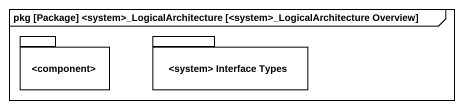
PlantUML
@startuml
mainframe pkg [Package] <system>_LogicalArchitecture [<system>_LogicalArchitecture Overview]
package "<component>" as component_ {
}
package "<system> Interface Types" as system_Interface_Types {
}
@enduml
